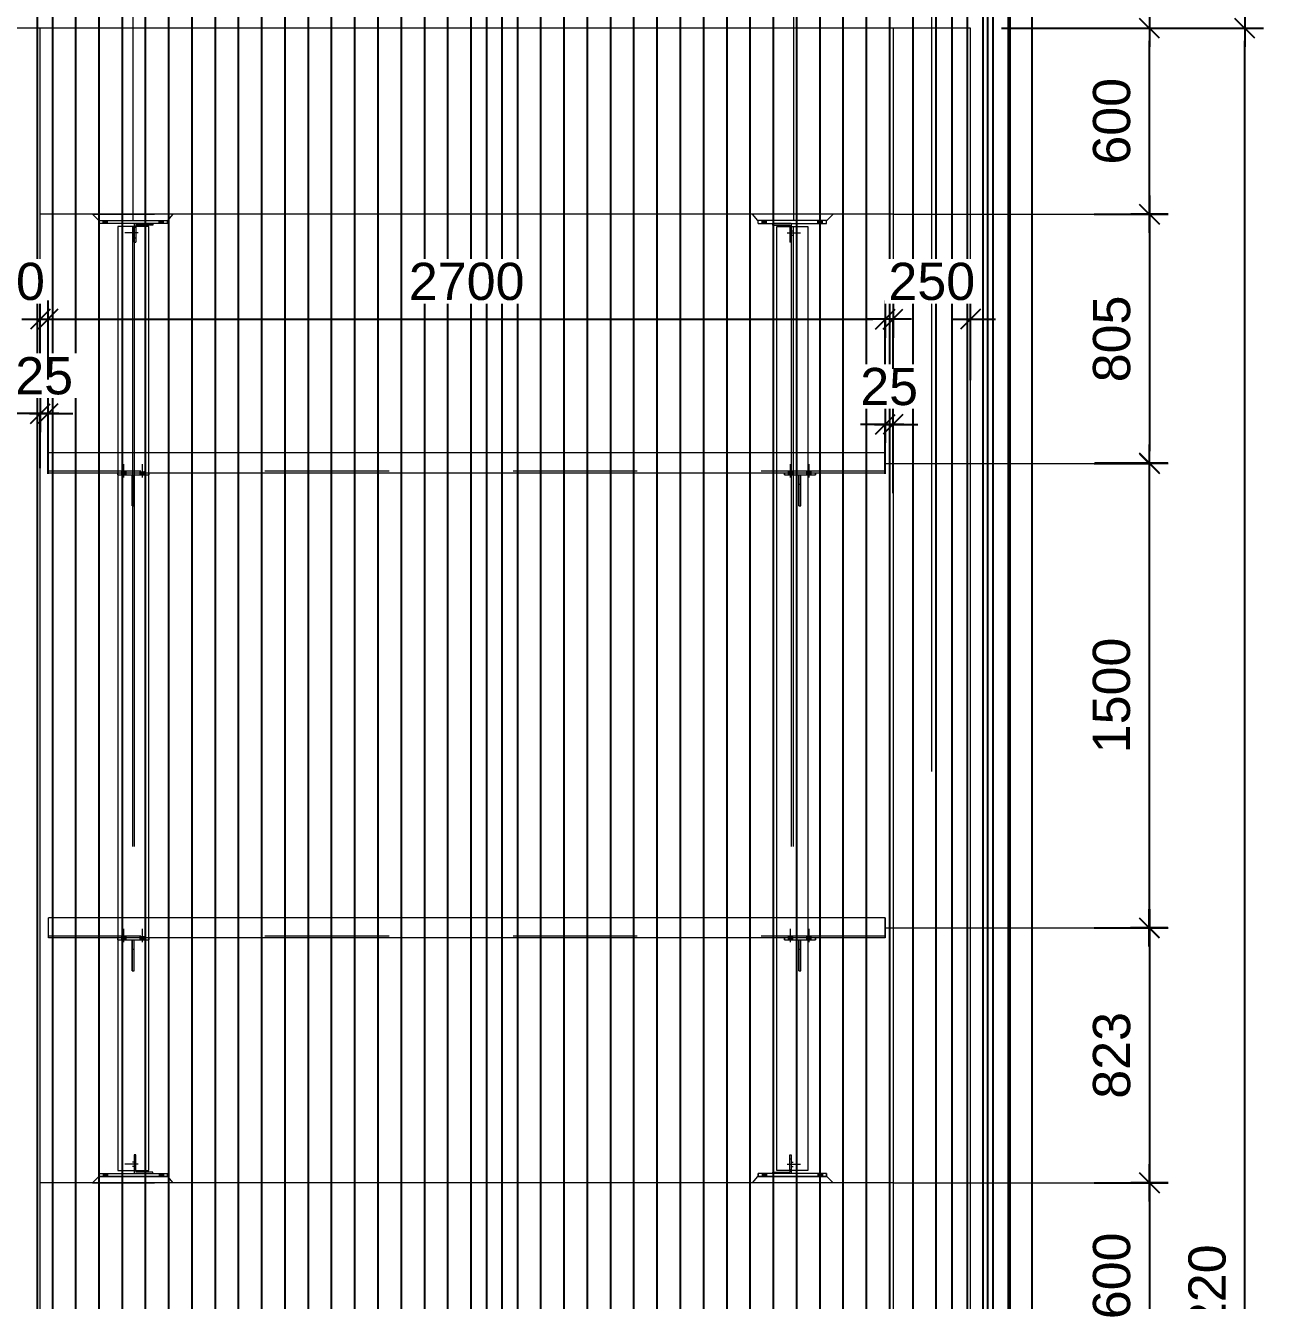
# Model space of a CAD drawing. Header units: millimetres. Extents: x 652937 to 1670132, y 1473552 to 2851037.
# Drawn here: x 663526.764 to 663530.756, y 1524563.904 to 1524568.017 of the extents above; entities that cross this region are included whole.
import ezdxf

# ---------------------------------------------------------------- set-up
doc = ezdxf.new("R2010")
doc.units = ezdxf.units.MM
for name, pattern in [('Grid Line', [22.225, 12.7, -3.175, 3.175, -3.175]), ('HIDDEN', [0.375, 0.25, -0.125]), ('XKITLINE00', [0]), ('XKITLINE02', [4, 2, -2])]:
    doc.linetypes.add(name, pattern=pattern)
doc.layers.get('Defpoints').update_dxf_attribs({"color": 255})
doc.layers.add('000 - 0_HIDE_OBJ_FRAMING_DEF_SUB', color=1, linetype='Continuous', plot=False)
for name, color, linetype, lineweight in [('A-230-M_FLOOR', 2, 'Continuous', 25), ('A-GENM', 37, 'Continuous', 9), ('Bolt', 7, 'Continuous', 0), ('Part', 2, 'Continuous', 0), ('Z-030-M_GRID', 1, 'Continuous', 9)]:
    doc.layers.add(name, color=color, linetype=linetype, lineweight=lineweight)
doc.layers.add('S-DIM', color=7, linetype='Continuous')
doc.styles.add('Arial', font='arial.ttf')
doc.dimstyles.new('Dim 40 - End', dxfattribs={"dimscale": 0.04, "dimtxt": 3, "dimasz": 1, "dimexe": 0, "dimexo": 2.5, "dimgap": 1.5, "dimtad": 1, "dimdec": 0, "dimlfac": 1000, "dimzin": 1, "dimdsep": 46, "dimtxsty": 'Arial', "dimblk": 'END', "dimcen": 0.09, "dimclrd": 1, "dimclre": 49, "dimclrt": 3, "dimadec": 0, "dimazin": 0, "dimtfac": 1, "dimtdec": 0, "dimtix": 1, "dimtofl": 0, "dimtmove": 2, "dimatfit": 3, "dimfxl": 1, "dimtfill": 1, "dimtfillclr": 256, "dimtolj": 1, "dimtzin": 0, "dimarcsym": 0})

# ---------------------------------------------------------------- blocks, each defined once
blk = doc.blocks.new('GM_Louver Grill Vertical Z1 - Z Profile-17842814-ENT 3 ELE-2 Sheet')
at = {"layer": '000 - 0_HIDE_OBJ_FRAMING_DEF_SUB'}
blk.add_line((-185546.9, 105925), (-185546.9, 114870), dxfattribs=at)
blk = doc.blocks.new('E2')
at = {"layer": '000 - 0_HIDE_OBJ_FRAMING_DEF_SUB'}
for points in [[(1664279.1, 114870), (1665779.1, 114870), (1665779.1, 105925), (1664279.1, 105925)], [(1667279.1, 114870), (1665779.1, 114870), (1665779.1, 105925), (1667279.1, 105925)], [(1667279.1, 114870), (1668779.1, 114870), (1668779.1, 105925), (1667279.1, 105925)], [(1668912.2, 114870), (1668779.1, 114870), (1668779.1, 105925), (1668912.2, 105925)], [(1668917.6, 114870), (1668987.6, 114870), (1668987.6, 105925), (1668917.6, 105925)], [(1667229.1, 114820), (1665829.1, 114820), (1665829.1, 105975), (1667229.1, 105975)], [(1667329.1, 114820), (1668729.1, 114820), (1668729.1, 105975), (1667329.1, 105975)], [(1668862.2, 114820), (1668829.1, 114820), (1668829.1, 105975), (1668862.2, 105975)]]:
    blk.add_lwpolyline(points, close=True, dxfattribs=at)
at = {"layer": 'A-GENM'}
for p in [(1851451, 0), (1851526, 0), (1851601, 0), (1851676, 0), (1851751, 0), (1851826, 0), (1851901, 0), (1851976, 0), (1852051, 0), (1852126, 0), (1852201, 0), (1852276, 0), (1852351, 0), (1852426, 0), (1852501, 0), (1852576, 0), (1852651, 0), (1852726, 0), (1852951, 0), (1853026, 0), (1853101, 0), (1853176, 0), (1853251, 0), (1853326, 0), (1853401, 0), (1853476, 0), (1853551, 0), (1853626, 0), (1853701, 0), (1853776, 0), (1853851, 0), (1853926, 0), (1854001, 0), (1854076, 0), (1854151, 0), (1854226, 0), (1854392.4, 0)]:
    blk.add_blockref('GM_Louver Grill Vertical Z1 - Z Profile-17842814-ENT 3 ELE-2 Sheet', p, dxfattribs=at)
blk = doc.blocks.new('*A3459102')
at = {"layer": 'Part', "linetype": 'XKITLINE00', "lineweight": 0}
for p, q in [((616.947211, 135.830227), (616.947209, 135.830227)), ((616.947209, 135.830227), (619.147209, 135.830227)), ((616.947209, 135.730227), (616.947209, 135.830227)), ((619.147211, 135.830227), (619.147209, 135.830227)), ((619.147209, 135.730227), (619.147209, 135.830227)), ((616.947211, 135.730227), (616.947209, 135.730227)), ((616.947209, 135.730227), (619.147209, 135.730227)), ((619.147211, 135.730227), (619.147209, 135.730227))]:
    blk.add_line(p, q, dxfattribs=at)
at = {"layer": 'Part', "linetype": 'XKITLINE02', "lineweight": 0}
for p, q in [((616.947211, 135.830227), (616.947211, 135.730227)), ((619.147209, 135.830227), (619.147211, 135.830227)), ((619.147211, 135.830227), (619.147211, 135.730227)), ((619.147209, 135.730227), (619.147211, 135.730227))]:
    blk.add_line(p, q, dxfattribs=at)
blk = doc.blocks.new('*A3460103')
at = {"layer": 'Part', "linetype": 'XKITLINE02', "lineweight": 0}
for p, q in [((618.12721, 136.430227), (618.077209, 136.430227)), ((618.077209, 136.430227), (618.077209, 135.930227)), ((618.127209, 135.930227), (618.127209, 136.430227)), ((618.077209, 135.830227), (618.67721, 135.830227)), ((618.67721, 135.830227), (618.67721, 135.880227))]:
    blk.add_line(p, q, dxfattribs=at)
at = {"layer": 'Part', "linetype": 'XKITLINE00', "lineweight": 0}
for p, q in [((618.077209, 135.930227), (618.077209, 135.830227)), ((618.127209, 135.930227), (618.127209, 135.880227)), ((618.677209, 135.880227), (618.127209, 135.880227)), ((618.677209, 135.830227), (618.677209, 135.880227))]:
    blk.add_line(p, q, dxfattribs=at)
blk = doc.blocks.new('*A3462105')
at = {"layer": 'Bolt', "linetype": 'XKITLINE02', "lineweight": 0}
for p, q in [((618.07721, 136.200227), (618.01721, 136.200227)), ((618.12721, 136.300227), (618.07721, 136.300227)), ((618.20641, 136.130227), (617.77721, 136.130227)), ((618.07721, 136.060227), (618.01721, 136.060227)), ((618.12721, 135.960227), (618.07721, 135.960227))]:
    blk.add_line(p, q, dxfattribs=at)
blk = doc.blocks.new('*A3463106')
at = {"layer": 'Bolt'}
for points in [[(617.217, 135.83), (617.217, 135.73), (617.077, 135.73), (617.077, 135.83)], [(619.017, 135.83), (619.017, 135.73), (618.877, 135.73), (618.877, 135.83)]]:
    blk.add_hatch(color=256, dxfattribs=at).paths.add_polyline_path(points, flags=17)
at = {"layer": 'Bolt', "linetype": 'XKITLINE00', "lineweight": 0}
for p, q in [((617.077, 135.83), (617.077, 135.73)), ((617.147, 135.83), (617.147, 135.73)), ((617.217, 135.83), (617.217, 135.73)), ((618.877, 135.83), (618.877, 135.73)), ((618.947, 135.83), (618.947, 135.73)), ((619.017, 135.83), (619.017, 135.73))]:
    blk.add_line(p, q, dxfattribs=at)
blk = doc.blocks.new('*A3534110')
at = {"layer": 'Part', "linetype": 'XKITLINE00', "lineweight": 0}
for p, q in [((616.947209, 162.330227), (616.947209, 162.430227)), ((616.947209, 162.430227), (619.147209, 162.430227)), ((619.147209, 162.330227), (616.947209, 162.330227)), ((619.147209, 162.330227), (619.147209, 162.430227)), ((619.147209, 162.430227), (619.147211, 162.430227)), ((619.147211, 162.330227), (619.147209, 162.330227))]:
    blk.add_line(p, q, dxfattribs=at)
at = {"layer": 'Part', "linetype": 'XKITLINE02', "lineweight": 0}
for p, q in [((616.947211, 162.330227), (616.947211, 162.430227)), ((619.147209, 162.430227), (619.147211, 162.430227)), ((619.147209, 162.330227), (619.147211, 162.330227)), ((619.147211, 162.330227), (619.147211, 162.430227))]:
    blk.add_line(p, q, dxfattribs=at)
blk = doc.blocks.new('*A3535111')
at = {"layer": 'Part', "linetype": 'XKITLINE00', "lineweight": 0}
for p, q in [((618.077209, 162.330227), (618.077209, 162.230227)), ((618.677209, 162.280227), (618.127209, 162.280227)), ((618.127209, 162.280227), (618.127209, 162.230227)), ((618.677209, 162.280227), (618.677209, 162.330227))]:
    blk.add_line(p, q, dxfattribs=at)
at = {"layer": 'Part', "linetype": 'XKITLINE02', "lineweight": 0}
for p, q in [((618.077209, 162.330227), (618.67721, 162.330227)), ((618.07721, 161.730227), (618.077209, 162.230227)), ((618.127209, 162.230227), (618.12721, 161.730227)), ((618.67721, 162.330227), (618.67721, 162.280227)), ((618.077209, 161.730227), (618.12721, 161.730227))]:
    blk.add_line(p, q, dxfattribs=at)
blk = doc.blocks.new('*A3536112')
at = {"layer": 'Part', "linetype": 'XKITLINE00', "lineweight": 0}
for p, q in [((616.747209, 162.630227), (616.947209, 162.430227)), ((619.177209, 162.430227), (619.347209, 162.630227)), ((616.947209, 162.430227), (619.177211, 162.430227))]:
    blk.add_line(p, q, dxfattribs=at)
at = {"layer": 'Part', "linetype": 'XKITLINE02', "lineweight": 0}
for p, q in [((616.747209, 162.630227), (619.347211, 162.630227)), ((616.947211, 162.430227), (616.747211, 162.630227)), ((619.177211, 162.430227), (619.347211, 162.630227))]:
    blk.add_line(p, q, dxfattribs=at)
blk = doc.blocks.new('*A3537113')
at = {"layer": 'Bolt', "linetype": 'XKITLINE02', "lineweight": 0}
for p, q in [((618.07721, 162.100227), (618.01721, 162.100227)), ((618.12721, 162.200227), (618.07721, 162.200227)), ((618.20641, 162.030227), (617.77721, 162.030227)), ((618.07721, 161.960227), (618.01721, 161.960227)), ((618.12721, 161.860227), (618.07721, 161.860227))]:
    blk.add_line(p, q, dxfattribs=at)
blk = doc.blocks.new('*A3538114')
at = {"layer": 'Bolt'}
for points in [[(617.217, 162.43), (617.217, 162.33), (617.077, 162.33), (617.077, 162.43)], [(619.017, 162.43), (619.017, 162.33), (618.877, 162.33), (618.877, 162.43)]]:
    blk.add_hatch(color=256, dxfattribs=at).paths.add_polyline_path(points, flags=17)
at = {"layer": 'Bolt', "linetype": 'XKITLINE00', "lineweight": 0}
for p, q in [((617.077, 162.33), (617.077, 162.43)), ((617.147, 162.33), (617.147, 162.43)), ((617.217, 162.33), (617.217, 162.43)), ((618.877, 162.33), (618.877, 162.43)), ((618.947, 162.33), (618.947, 162.43)), ((619.017, 162.33), (619.017, 162.43))]:
    blk.add_line(p, q, dxfattribs=at)
blk = doc.blocks.new('*A3461104')
at = {"layer": 'Part', "linetype": 'XKITLINE00', "lineweight": 0}
for p, q in [((616.747209, 135.530227), (616.947209, 135.730227)), ((616.947209, 135.730227), (616.947211, 135.730227)), ((619.177211, 135.730227), (616.947209, 135.730227)), ((619.347209, 135.530227), (619.177209, 135.730227))]:
    blk.add_line(p, q, dxfattribs=at)
at = {"layer": 'Part', "linetype": 'XKITLINE02', "lineweight": 0}
for p, q in [((616.747209, 135.530227), (619.347211, 135.530227)), ((616.747211, 135.530227), (616.947211, 135.730227)), ((619.347211, 135.530227), (619.177211, 135.730227))]:
    blk.add_line(p, q, dxfattribs=at)
blk = doc.blocks.new('END')
at = {"color": 1}
for p, q in [((0, 1.5), (0, -1.5)), ((1.5, 0), (-1.5, 0))]:
    blk.add_line(p, q, dxfattribs=at)
at = {"color": 3}
blk.add_line((-0.8, -0.8), (0.8, 0.8), dxfattribs=at)
blk = doc.blocks.new('*D314')
at = {"layer": 'Defpoints', "color": 0, "transparency": 16777216}
for p in [(663526.8116, 1524567.0694), (663526.5616, 1524566.8065), (663526.8116, 1524566.7929)]:
    blk.add_point(p, dxfattribs=at)
at = {"layer": 'S-DIM', "color": 1, "lineweight": -2, "transparency": 16777216}
for p, q in [((663526.5216, 1524567.0694), (663526.4816, 1524567.0694)), ((663526.8516, 1524567.0694), (663526.8916, 1524567.0694))]:
    blk.add_line(p, q, dxfattribs=at)
at = {"layer": 'S-DIM', "color": 49, "lineweight": -2, "transparency": 16777216}
for p, q in [((663526.5616, 1524566.9065), (663526.5616, 1524567.0694)), ((663526.8116, 1524566.8929), (663526.8116, 1524567.0694))]:
    blk.add_line(p, q, dxfattribs=at)
at = {"layer": 'S-DIM', "color": 1, "lineweight": -2, "transparency": 16777216, "xscale": 0.04, "yscale": 0.04, "zscale": 0.04}
blk.add_blockref('END', (663526.5616, 1524567.0694), dxfattribs=at)
at = {"layer": 'S-DIM', "color": 1, "lineweight": -2, "transparency": 16777216, "xscale": 0.04, "yscale": 0.04, "zscale": 0.04, "rotation": 180}
blk.add_blockref('END', (663526.8116, 1524567.0694), dxfattribs=at)
at = {"layer": 'S-DIM', "color": 3, "transparency": 16777216, "insert": (663526.6866, 1524567.1907), "char_height": 0.12, "attachment_point": 5, "style": 'Arial', "bg_fill": 3, "box_fill_scale": 1.1, "bg_fill_color": 256, "bg_fill_true_color": 13158600, "bg_fill_transparency": 0}
blk.add_mtext('\\A1;250', dxfattribs=at)
blk = doc.blocks.new('*D315')
at = {"layer": 'Defpoints', "color": 0, "transparency": 16777216}
for p in [(663526.8366, 1524566.7649), (663526.8116, 1524566.4885), (663526.8366, 1524566.4706)]:
    blk.add_point(p, dxfattribs=at)
at = {"layer": 'S-DIM', "color": 1, "lineweight": -2, "transparency": 16777216}
for p, q in [((663526.7716, 1524566.7649), (663526.7316, 1524566.7649)), ((663526.8766, 1524566.7649), (663526.9166, 1524566.7649))]:
    blk.add_line(p, q, dxfattribs=at)
at = {"layer": 'S-DIM', "color": 49, "lineweight": -2, "transparency": 16777216}
for p, q in [((663526.8116, 1524566.5885), (663526.8116, 1524566.7649)), ((663526.8366, 1524566.5706), (663526.8366, 1524566.7649))]:
    blk.add_line(p, q, dxfattribs=at)
at = {"layer": 'S-DIM', "color": 1, "lineweight": -2, "transparency": 16777216, "xscale": 0.04, "yscale": 0.04, "zscale": 0.04}
blk.add_blockref('END', (663526.8116, 1524566.7649), dxfattribs=at)
at = {"layer": 'S-DIM', "color": 1, "lineweight": -2, "transparency": 16777216, "xscale": 0.04, "yscale": 0.04, "zscale": 0.04, "rotation": 180}
blk.add_blockref('END', (663526.8366, 1524566.7649), dxfattribs=at)
at = {"layer": 'S-DIM', "color": 3, "transparency": 16777216, "insert": (663526.8241, 1524566.8862), "char_height": 0.12, "attachment_point": 5, "style": 'Arial', "bg_fill": 3, "box_fill_scale": 1.1, "bg_fill_color": 256, "bg_fill_true_color": 13158600, "bg_fill_transparency": 0}
blk.add_mtext('\\A1;25', dxfattribs=at)
blk = doc.blocks.new('*D316')
at = {"layer": 'Defpoints', "color": 0, "transparency": 16777216}
for p in [(663529.5366, 1524567.0694), (663526.8366, 1524566.7751), (663529.5366, 1524566.7751)]:
    blk.add_point(p, dxfattribs=at)
at = {"layer": 'S-DIM', "color": 49, "lineweight": -2, "transparency": 16777216}
for p, q in [((663526.8366, 1524566.8751), (663526.8366, 1524567.0694)), ((663529.5366, 1524566.8751), (663529.5366, 1524567.0694))]:
    blk.add_line(p, q, dxfattribs=at)
at = {"layer": 'S-DIM', "color": 1, "lineweight": -2, "transparency": 16777216}
blk.add_line((663526.8766, 1524567.0694), (663529.4966, 1524567.0694), dxfattribs=at)
at = {"layer": 'S-DIM', "color": 1, "lineweight": -2, "transparency": 16777216, "xscale": 0.04, "yscale": 0.04, "zscale": 0.04, "rotation": 180}
blk.add_blockref('END', (663526.8366, 1524567.0694), dxfattribs=at)
at = {"layer": 'S-DIM', "color": 1, "lineweight": -2, "transparency": 16777216, "xscale": 0.04, "yscale": 0.04, "zscale": 0.04}
blk.add_blockref('END', (663529.5366, 1524567.0694), dxfattribs=at)
at = {"layer": 'S-DIM', "color": 3, "transparency": 16777216, "insert": (663528.1866, 1524567.1907), "char_height": 0.12, "attachment_point": 5, "style": 'Arial', "bg_fill": 3, "box_fill_scale": 1.1, "bg_fill_color": 256, "bg_fill_true_color": 13158600, "bg_fill_transparency": 0}
blk.add_mtext('\\A1;2700', dxfattribs=at)
blk = doc.blocks.new('*D317')
at = {"layer": 'Defpoints', "color": 0, "transparency": 16777216}
for p in [(663529.5616, 1524566.7302), (663529.5366, 1524566.4706), (663529.5616, 1524566.4087)]:
    blk.add_point(p, dxfattribs=at)
at = {"layer": 'S-DIM', "color": 1, "lineweight": -2, "transparency": 16777216}
for p, q in [((663529.4966, 1524566.7302), (663529.4566, 1524566.7302)), ((663529.6016, 1524566.7302), (663529.6416, 1524566.7302))]:
    blk.add_line(p, q, dxfattribs=at)
at = {"layer": 'S-DIM', "color": 49, "lineweight": -2, "transparency": 16777216}
for p, q in [((663529.5366, 1524566.5706), (663529.5366, 1524566.7302)), ((663529.5616, 1524566.5087), (663529.5616, 1524566.7302))]:
    blk.add_line(p, q, dxfattribs=at)
at = {"layer": 'S-DIM', "color": 1, "lineweight": -2, "transparency": 16777216, "xscale": 0.04, "yscale": 0.04, "zscale": 0.04}
blk.add_blockref('END', (663529.5366, 1524566.7302), dxfattribs=at)
at = {"layer": 'S-DIM', "color": 1, "lineweight": -2, "transparency": 16777216, "xscale": 0.04, "yscale": 0.04, "zscale": 0.04, "rotation": 180}
blk.add_blockref('END', (663529.5616, 1524566.7302), dxfattribs=at)
at = {"layer": 'S-DIM', "color": 3, "transparency": 16777216, "insert": (663529.5491, 1524566.8515), "char_height": 0.12, "attachment_point": 5, "style": 'Arial', "bg_fill": 3, "box_fill_scale": 1.1, "bg_fill_color": 256, "bg_fill_true_color": 13158600, "bg_fill_transparency": 0}
blk.add_mtext('\\A1;25', dxfattribs=at)
blk = doc.blocks.new('*D318')
at = {"layer": 'Defpoints', "color": 0, "transparency": 16777216}
for p in [(663529.8116, 1524567.0694), (663529.5616, 1524566.8098), (663529.8116, 1524566.7731)]:
    blk.add_point(p, dxfattribs=at)
at = {"layer": 'S-DIM', "color": 1, "lineweight": -2, "transparency": 16777216}
for p, q in [((663529.5216, 1524567.0694), (663529.4816, 1524567.0694)), ((663529.8516, 1524567.0694), (663529.8916, 1524567.0694))]:
    blk.add_line(p, q, dxfattribs=at)
at = {"layer": 'S-DIM', "color": 49, "lineweight": -2, "transparency": 16777216}
for p, q in [((663529.5616, 1524566.9098), (663529.5616, 1524567.0694)), ((663529.8116, 1524566.8731), (663529.8116, 1524567.0694))]:
    blk.add_line(p, q, dxfattribs=at)
at = {"layer": 'S-DIM', "color": 1, "lineweight": -2, "transparency": 16777216, "xscale": 0.04, "yscale": 0.04, "zscale": 0.04}
blk.add_blockref('END', (663529.5616, 1524567.0694), dxfattribs=at)
at = {"layer": 'S-DIM', "color": 1, "lineweight": -2, "transparency": 16777216, "xscale": 0.04, "yscale": 0.04, "zscale": 0.04, "rotation": 180}
blk.add_blockref('END', (663529.8116, 1524567.0694), dxfattribs=at)
at = {"layer": 'S-DIM', "color": 3, "transparency": 16777216, "insert": (663529.6866, 1524567.1907), "char_height": 0.12, "attachment_point": 5, "style": 'Arial', "bg_fill": 3, "box_fill_scale": 1.1, "bg_fill_color": 256, "bg_fill_true_color": 13158600, "bg_fill_transparency": 0}
blk.add_mtext('\\A1;250', dxfattribs=at)
blk = doc.blocks.new('*D319')
at = {"layer": 'Defpoints', "color": 0, "transparency": 16777216}
for p in [(663529.8116, 1524568.0081), (663530.3884, 1524568.0081), (663530.2477, 1524567.4081)]:
    blk.add_point(p, dxfattribs=at)
at = {"layer": 'S-DIM', "color": 49, "lineweight": -2, "transparency": 16777216}
for p, q in [((663529.9116, 1524568.0081), (663530.3884, 1524568.0081)), ((663530.3477, 1524567.4081), (663530.3884, 1524567.4081))]:
    blk.add_line(p, q, dxfattribs=at)
at = {"layer": 'S-DIM', "color": 1, "lineweight": -2, "transparency": 16777216}
blk.add_line((663530.3884, 1524567.4481), (663530.3884, 1524567.9681), dxfattribs=at)
at = {"layer": 'S-DIM', "color": 1, "lineweight": -2, "transparency": 16777216, "xscale": 0.04, "yscale": 0.04, "zscale": 0.04}
for p, rotation in [((663530.3884, 1524568.0081), 90), ((663530.3884, 1524567.4081), 270)]:
    blk.add_blockref('END', p, dxfattribs=dict(at, rotation=rotation))
at = {"layer": 'S-DIM', "color": 3, "transparency": 16777216, "insert": (663530.2671, 1524567.7081), "char_height": 0.12, "attachment_point": 5, "rotation": 90, "style": 'Arial', "bg_fill": 3, "box_fill_scale": 1.1, "bg_fill_color": 256, "bg_fill_true_color": 13158600, "bg_fill_transparency": 0}
blk.add_mtext('\\A1;600', dxfattribs=at)
blk = doc.blocks.new('*D320')
at = {"layer": 'Defpoints', "color": 0, "transparency": 16777216}
for p in [(663530.1098, 1524567.4081), (663530.1098, 1524566.6036), (663530.3884, 1524566.6036)]:
    blk.add_point(p, dxfattribs=at)
at = {"layer": 'S-DIM', "color": 49, "lineweight": -2, "transparency": 16777216}
for p, q in [((663530.2098, 1524567.4081), (663530.3884, 1524567.4081)), ((663530.2098, 1524566.6036), (663530.3884, 1524566.6036))]:
    blk.add_line(p, q, dxfattribs=at)
at = {"layer": 'S-DIM', "color": 1, "lineweight": -2, "transparency": 16777216}
blk.add_line((663530.3884, 1524567.3681), (663530.3884, 1524566.6436), dxfattribs=at)
at = {"layer": 'S-DIM', "color": 1, "lineweight": -2, "transparency": 16777216, "xscale": 0.04, "yscale": 0.04, "zscale": 0.04}
for p, rotation in [((663530.3884, 1524567.4081), 90), ((663530.3884, 1524566.6036), 270)]:
    blk.add_blockref('END', p, dxfattribs=dict(at, rotation=rotation))
at = {"layer": 'S-DIM', "color": 3, "transparency": 16777216, "insert": (663530.2671, 1524567.0059), "char_height": 0.12, "attachment_point": 5, "rotation": 90, "style": 'Arial', "bg_fill": 3, "box_fill_scale": 1.1, "bg_fill_color": 256, "bg_fill_true_color": 13158600, "bg_fill_transparency": 0}
blk.add_mtext('\\A1;805', dxfattribs=at)
blk = doc.blocks.new('*D321')
at = {"layer": 'Defpoints', "color": 0, "transparency": 16777216}
for p in [(663530.1129, 1524566.6056), (663530.1129, 1524565.1056), (663530.3879, 1524565.1056)]:
    blk.add_point(p, dxfattribs=at)
at = {"layer": 'S-DIM', "color": 49, "lineweight": -2, "transparency": 16777216}
for p, q in [((663530.2129, 1524566.6056), (663530.3879, 1524566.6056)), ((663530.2129, 1524565.1056), (663530.3879, 1524565.1056))]:
    blk.add_line(p, q, dxfattribs=at)
at = {"layer": 'S-DIM', "color": 1, "lineweight": -2, "transparency": 16777216}
blk.add_line((663530.3879, 1524566.5656), (663530.3879, 1524565.1456), dxfattribs=at)
at = {"layer": 'S-DIM', "color": 1, "lineweight": -2, "transparency": 16777216, "xscale": 0.04, "yscale": 0.04, "zscale": 0.04}
for p, rotation in [((663530.3879, 1524566.6056), 90), ((663530.3879, 1524565.1056), 270)]:
    blk.add_blockref('END', p, dxfattribs=dict(at, rotation=rotation))
at = {"layer": 'S-DIM', "color": 3, "transparency": 16777216, "insert": (663530.2666, 1524565.8556), "char_height": 0.12, "attachment_point": 5, "rotation": 90, "style": 'Arial', "bg_fill": 3, "box_fill_scale": 1.1, "bg_fill_color": 256, "bg_fill_true_color": 13158600, "bg_fill_transparency": 0}
blk.add_mtext('\\A1;1500', dxfattribs=at)
blk = doc.blocks.new('*D322')
at = {"layer": 'Defpoints', "color": 0, "transparency": 16777216}
for p in [(663530.1098, 1524565.1056), (663530.1098, 1524564.2831), (663530.3884, 1524564.2831)]:
    blk.add_point(p, dxfattribs=at)
at = {"layer": 'S-DIM', "color": 49, "lineweight": -2, "transparency": 16777216}
for p, q in [((663530.2098, 1524565.1056), (663530.3884, 1524565.1056)), ((663530.2098, 1524564.2831), (663530.3884, 1524564.2831))]:
    blk.add_line(p, q, dxfattribs=at)
at = {"layer": 'S-DIM', "color": 1, "lineweight": -2, "transparency": 16777216}
blk.add_line((663530.3884, 1524565.0656), (663530.3884, 1524564.3231), dxfattribs=at)
at = {"layer": 'S-DIM', "color": 1, "lineweight": -2, "transparency": 16777216, "xscale": 0.04, "yscale": 0.04, "zscale": 0.04}
for p, rotation in [((663530.3884, 1524565.1056), 90), ((663530.3884, 1524564.2831), 270)]:
    blk.add_blockref('END', p, dxfattribs=dict(at, rotation=rotation))
at = {"layer": 'S-DIM', "color": 3, "transparency": 16777216, "insert": (663530.2671, 1524564.6944), "char_height": 0.12, "attachment_point": 5, "rotation": 90, "style": 'Arial', "bg_fill": 3, "box_fill_scale": 1.1, "bg_fill_color": 256, "bg_fill_true_color": 13158600, "bg_fill_transparency": 0}
blk.add_mtext('\\A1;823', dxfattribs=at)
blk = doc.blocks.new('*D323')
at = {"layer": 'Defpoints', "color": 0, "transparency": 16777216}
for p in [(663530.1133, 1524564.2831), (663530.1133, 1524563.6831), (663530.3884, 1524563.6831)]:
    blk.add_point(p, dxfattribs=at)
at = {"layer": 'S-DIM', "color": 49, "lineweight": -2, "transparency": 16777216}
for p, q in [((663530.2133, 1524564.2831), (663530.3884, 1524564.2831)), ((663530.2133, 1524563.6831), (663530.3884, 1524563.6831))]:
    blk.add_line(p, q, dxfattribs=at)
at = {"layer": 'S-DIM', "color": 1, "lineweight": -2, "transparency": 16777216}
blk.add_line((663530.3884, 1524564.2431), (663530.3884, 1524563.7231), dxfattribs=at)
at = {"layer": 'S-DIM', "color": 1, "lineweight": -2, "transparency": 16777216, "xscale": 0.04, "yscale": 0.04, "zscale": 0.04}
for p, rotation in [((663530.3884, 1524564.2831), 90), ((663530.3884, 1524563.6831), 270)]:
    blk.add_blockref('END', p, dxfattribs=dict(at, rotation=rotation))
at = {"layer": 'S-DIM', "color": 3, "transparency": 16777216, "insert": (663530.2671, 1524563.9831), "char_height": 0.12, "attachment_point": 5, "rotation": 90, "style": 'Arial', "bg_fill": 3, "box_fill_scale": 1.1, "bg_fill_color": 256, "bg_fill_true_color": 13158600, "bg_fill_transparency": 0}
blk.add_mtext('\\A1;600', dxfattribs=at)
blk = doc.blocks.new('*D329')
at = {"layer": 'Defpoints', "color": 0, "transparency": 16777216}
for p in [(663530.1768, 1524568.0081), (663530.6963, 1524568.0081), (663530.1768, 1524559.7881)]:
    blk.add_point(p, dxfattribs=at)
at = {"layer": 'S-DIM', "color": 49, "lineweight": -2, "transparency": 16777216}
for p, q in [((663530.2768, 1524568.0081), (663530.6963, 1524568.0081)), ((663530.2768, 1524559.7881), (663530.6963, 1524559.7881))]:
    blk.add_line(p, q, dxfattribs=at)
at = {"layer": 'S-DIM', "color": 1, "lineweight": -2, "transparency": 16777216}
blk.add_line((663530.6963, 1524559.8281), (663530.6963, 1524567.9681), dxfattribs=at)
at = {"layer": 'S-DIM', "color": 1, "lineweight": -2, "transparency": 16777216, "xscale": 0.04, "yscale": 0.04, "zscale": 0.04}
for p, rotation in [((663530.6963, 1524568.0081), 90), ((663530.6963, 1524559.7881), 270)]:
    blk.add_blockref('END', p, dxfattribs=dict(at, rotation=rotation))
at = {"layer": 'S-DIM', "color": 3, "transparency": 16777216, "insert": (663530.575, 1524563.8981), "char_height": 0.12, "attachment_point": 5, "rotation": 90, "style": 'Arial', "bg_fill": 3, "box_fill_scale": 1.1, "bg_fill_color": 256, "bg_fill_true_color": 13158600, "bg_fill_transparency": 0}
blk.add_mtext('\\A1;8220', dxfattribs=at)
blk = doc.blocks.new('*A24873560')
at = {"layer": 'Bolt'}
for points in [[(269.532, 51.898), (269.532, 51.928), (269.602, 51.928), (269.602, 51.898)], [(269.532, 51.868), (269.532, 51.898), (269.602, 51.898), (269.602, 51.868)], [(269.832, 51.898), (269.832, 51.928), (269.902, 51.928), (269.902, 51.898)], [(269.832, 51.868), (269.832, 51.898), (269.902, 51.898), (269.902, 51.868)]]:
    blk.add_hatch(color=256, dxfattribs=at).paths.add_polyline_path(points, flags=17)
at = {"layer": 'Bolt', "linetype": 'XKITLINE00', "lineweight": 0}
for p, q in [((269.567, 51.828), (269.567, 52.043)), ((269.867, 51.828), (269.867, 52.043)), ((269.532, 51.898), (269.532, 51.928)), ((269.532, 51.868), (269.532, 51.898)), ((269.602, 51.898), (269.602, 51.928)), ((269.602, 51.868), (269.602, 51.898)), ((269.832, 51.898), (269.832, 51.928)), ((269.832, 51.868), (269.832, 51.898)), ((269.902, 51.898), (269.902, 51.928)), ((269.902, 51.868), (269.902, 51.898))]:
    blk.add_line(p, q, dxfattribs=at)
blk = doc.blocks.new('*A24883561')
at = {"layer": 'Part', "linetype": 'XKITLINE00', "lineweight": 0}
for p, q in [((269.702298, 59.367868), (269.702298, 59.367868)), ((269.702298, 58.867868), (269.702298, 59.367868)), ((269.702298, 59.367868), (269.732298, 59.367868)), ((269.732298, 58.867868), (269.732298, 59.367868)), ((269.702298, 59.217868), (269.732298, 59.217868)), ((269.702298, 58.867868), (269.732298, 58.867868))]:
    blk.add_line(p, q, dxfattribs=at)
at = {"layer": 'Part', "linetype": 'XKITLINE02', "lineweight": 0}
for p, q in [((269.702298, 59.367868), (269.702298, 58.867868)), ((269.702298, 59.367868), (269.702298, 59.367868)), ((269.732298, 58.867868), (269.732298, 59.367868))]:
    blk.add_line(p, q, dxfattribs=at)
blk = doc.blocks.new('*A24893562')
at = {"layer": 'Part', "linetype": 'XKITLINE00', "lineweight": 0}
for p, q in [((269.467298, 51.867868), (269.467298, 51.897868)), ((269.467298, 51.867868), (269.467298, 51.867868)), ((269.467298, 51.867868), (269.967298, 51.867868)), ((269.967298, 51.867868), (269.967298, 51.897868)), ((269.967298, 51.867868), (269.967298, 51.867868))]:
    blk.add_line(p, q, dxfattribs=at)
at = {"layer": 'Part', "linetype": 'XKITLINE02', "lineweight": 0}
for p, q in [((269.967298, 51.897868), (269.467298, 51.897868)), ((269.467298, 51.897868), (269.467298, 51.867868)), ((269.967298, 51.897868), (269.967298, 51.897868)), ((269.967298, 51.897868), (269.967298, 51.867868))]:
    blk.add_line(p, q, dxfattribs=at)
blk = doc.blocks.new('*A24903563')
at = {"layer": 'Part', "linetype": 'XKITLINE00', "lineweight": 0}
for p, q in [((269.702298, 51.867868), (269.702298, 51.867868)), ((269.702298, 51.367868), (269.702298, 51.867868)), ((269.702298, 51.867868), (269.732298, 51.867868)), ((269.732298, 51.367868), (269.732298, 51.867868)), ((269.702298, 51.717868), (269.732298, 51.717868)), ((269.702298, 51.367868), (269.732298, 51.367868))]:
    blk.add_line(p, q, dxfattribs=at)
at = {"layer": 'Part', "linetype": 'XKITLINE02', "lineweight": 0}
for p, q in [((269.702298, 51.867868), (269.702298, 51.367868)), ((269.702298, 51.867868), (269.702298, 51.867868)), ((269.732298, 51.367868), (269.732298, 51.867868))]:
    blk.add_line(p, q, dxfattribs=at)
blk = doc.blocks.new('*A24913564')
at = {"layer": 'Bolt'}
for points in [[(269.532, 59.398), (269.532, 59.428), (269.602, 59.428), (269.602, 59.398)], [(269.532, 59.368), (269.532, 59.398), (269.602, 59.398), (269.602, 59.368)], [(269.832, 59.398), (269.832, 59.428), (269.902, 59.428), (269.902, 59.398)], [(269.832, 59.368), (269.832, 59.398), (269.902, 59.398), (269.902, 59.368)]]:
    blk.add_hatch(color=256, dxfattribs=at).paths.add_polyline_path(points, flags=17)
at = {"layer": 'Bolt', "linetype": 'XKITLINE00', "lineweight": 0}
for p, q in [((269.567, 59.328), (269.567, 59.543)), ((269.867, 59.328), (269.867, 59.543)), ((269.532, 59.398), (269.532, 59.428)), ((269.532, 59.368), (269.532, 59.398)), ((269.602, 59.398), (269.602, 59.428)), ((269.602, 59.368), (269.602, 59.398)), ((269.832, 59.398), (269.832, 59.428)), ((269.832, 59.368), (269.832, 59.398)), ((269.902, 59.398), (269.902, 59.428)), ((269.902, 59.368), (269.902, 59.398))]:
    blk.add_line(p, q, dxfattribs=at)
blk = doc.blocks.new('*A24923565')
at = {"layer": 'Part', "linetype": 'XKITLINE00', "lineweight": 0}
for p, q in [((269.467298, 59.367868), (269.467298, 59.397868)), ((269.467298, 59.367868), (269.467298, 59.367868)), ((269.467298, 59.367868), (269.967298, 59.367868)), ((269.967298, 59.367868), (269.967298, 59.397868)), ((269.967298, 59.367868), (269.967298, 59.367868))]:
    blk.add_line(p, q, dxfattribs=at)
at = {"layer": 'Part', "linetype": 'XKITLINE02', "lineweight": 0}
for p, q in [((269.967298, 59.397868), (269.467298, 59.397868)), ((269.467298, 59.397868), (269.467298, 59.367868)), ((269.967298, 59.397868), (269.967298, 59.397868)), ((269.967298, 59.397868), (269.967298, 59.367868))]:
    blk.add_line(p, q, dxfattribs=at)
blk = doc.blocks.new('*A25293602')
at = {"layer": 'Bolt'}
for points in [[(258.782, 59.398), (258.782, 59.428), (258.852, 59.428), (258.852, 59.398)], [(258.782, 59.368), (258.782, 59.398), (258.852, 59.398), (258.852, 59.368)], [(259.082, 59.398), (259.082, 59.428), (259.152, 59.428), (259.152, 59.398)], [(259.082, 59.368), (259.082, 59.398), (259.152, 59.398), (259.152, 59.368)]]:
    blk.add_hatch(color=256, dxfattribs=at).paths.add_polyline_path(points, flags=17)
at = {"layer": 'Bolt', "linetype": 'XKITLINE00', "lineweight": 0}
for p, q in [((258.817, 59.328), (258.817, 59.543)), ((259.117, 59.328), (259.117, 59.543)), ((258.782, 59.398), (258.782, 59.428)), ((258.782, 59.368), (258.782, 59.398)), ((258.852, 59.398), (258.852, 59.428)), ((258.852, 59.368), (258.852, 59.398)), ((259.082, 59.398), (259.082, 59.428)), ((259.082, 59.368), (259.082, 59.398)), ((259.152, 59.398), (259.152, 59.428)), ((259.152, 59.368), (259.152, 59.398))]:
    blk.add_line(p, q, dxfattribs=at)
blk = doc.blocks.new('*A25303603')
at = {"layer": 'Part', "linetype": 'XKITLINE02', "lineweight": 0}
for p, q in [((259.217311, 59.397868), (258.71731, 59.397868)), ((258.71731, 59.397868), (258.71731, 59.367868)), ((259.21731, 59.397868), (259.217311, 59.397868)), ((259.21731, 59.397868), (259.21731, 59.367868))]:
    blk.add_line(p, q, dxfattribs=at)
at = {"layer": 'Part', "linetype": 'XKITLINE00', "lineweight": 0}
for p, q in [((258.71731, 59.367868), (258.717311, 59.367868)), ((258.717311, 59.367868), (258.717311, 59.397868)), ((258.717311, 59.367868), (259.217311, 59.367868)), ((259.21731, 59.367868), (259.217311, 59.367868)), ((259.217311, 59.367868), (259.217311, 59.397868))]:
    blk.add_line(p, q, dxfattribs=at)
blk = doc.blocks.new('*A28103883')
at = {"layer": 'Part', "linetype": 'XKITLINE00', "lineweight": 0}
for p, q in [((271.092247, 59.722868), (257.602427, 59.722868)), ((257.602427, 59.397868), (257.602427, 59.722868)), ((271.09225, 59.722868), (271.092247, 59.722868)), ((271.092247, 59.722868), (271.092247, 59.397868)), ((271.092247, 59.397868), (257.602427, 59.397868)), ((271.092247, 59.397868), (271.092282, 59.397868))]:
    blk.add_line(p, q, dxfattribs=at)
at = {"layer": 'Part', "linetype": 'XKITLINE02', "lineweight": 0}
for p, q in [((257.602429, 59.427868), (257.602429, 59.722868)), ((257.602459, 59.427868), (257.602459, 59.722868)), ((257.602461, 59.397868), (257.602461, 59.722868)), ((271.092282, 59.722868), (271.092247, 59.722868)), ((271.09225, 59.427868), (271.09225, 59.722868)), ((271.092282, 59.722868), (271.09228, 59.722868)), ((271.09228, 59.722868), (271.09228, 59.427868)), ((271.092282, 59.397868), (271.092282, 59.722868)), ((271.09228, 59.427868), (257.602429, 59.427868)), ((271.092282, 59.397868), (271.092247, 59.397868)), ((271.09228, 59.427868), (271.09225, 59.427868))]:
    blk.add_line(p, q, dxfattribs=at)
blk = doc.blocks.new('*A31384210')
at = {"layer": 'Bolt'}
for points in [[(258.782, 51.898), (258.782, 51.928), (258.852, 51.928), (258.852, 51.898)], [(258.782, 51.868), (258.782, 51.898), (258.852, 51.898), (258.852, 51.868)], [(259.082, 51.898), (259.082, 51.928), (259.152, 51.928), (259.152, 51.898)], [(259.082, 51.868), (259.082, 51.898), (259.152, 51.898), (259.152, 51.868)]]:
    blk.add_hatch(color=256, dxfattribs=at).paths.add_polyline_path(points, flags=17)
at = {"layer": 'Bolt', "linetype": 'XKITLINE00', "lineweight": 0}
for p, q in [((258.817, 51.828), (258.817, 52.043)), ((259.117, 51.828), (259.117, 52.043)), ((258.782, 51.898), (258.782, 51.928)), ((258.782, 51.868), (258.782, 51.898)), ((258.852, 51.898), (258.852, 51.928)), ((258.852, 51.868), (258.852, 51.898)), ((259.082, 51.898), (259.082, 51.928)), ((259.082, 51.868), (259.082, 51.898)), ((259.152, 51.898), (259.152, 51.928)), ((259.152, 51.868), (259.152, 51.898))]:
    blk.add_line(p, q, dxfattribs=at)
blk = doc.blocks.new('*A31394211')
at = {"layer": 'Part', "linetype": 'XKITLINE00', "lineweight": 0}
for p, q in [((258.952311, 51.867868), (258.95231, 51.867868)), ((258.95231, 51.367868), (258.952311, 51.867868)), ((258.952311, 51.867868), (258.982311, 51.867868)), ((258.98231, 51.367868), (258.982311, 51.867868)), ((258.952311, 51.717868), (258.982311, 51.717868)), ((258.95231, 51.367868), (258.98231, 51.367868))]:
    blk.add_line(p, q, dxfattribs=at)
at = {"layer": 'Part', "linetype": 'XKITLINE02', "lineweight": 0}
for p, q in [((258.95231, 51.867868), (258.95231, 51.367868)), ((258.952311, 51.867868), (258.95231, 51.867868)), ((258.98231, 51.367868), (258.98231, 51.867868))]:
    blk.add_line(p, q, dxfattribs=at)
blk = doc.blocks.new('*A31404212')
at = {"layer": 'Part', "linetype": 'XKITLINE02', "lineweight": 0}
for p, q in [((259.217311, 51.897868), (258.71731, 51.897868)), ((258.71731, 51.897868), (258.71731, 51.867868)), ((259.21731, 51.897868), (259.217311, 51.897868)), ((259.21731, 51.897868), (259.21731, 51.867868))]:
    blk.add_line(p, q, dxfattribs=at)
at = {"layer": 'Part', "linetype": 'XKITLINE00', "lineweight": 0}
for p, q in [((258.71731, 51.867868), (258.717311, 51.867868)), ((258.717311, 51.867868), (258.717311, 51.897868)), ((258.717311, 51.867868), (259.217311, 51.867868)), ((259.21731, 51.867868), (259.217311, 51.867868)), ((259.217311, 51.867868), (259.217311, 51.897868))]:
    blk.add_line(p, q, dxfattribs=at)
blk = doc.blocks.new('*A31414213')
at = {"layer": 'Part', "linetype": 'XKITLINE00', "lineweight": 0}
for p, q in [((258.952311, 59.367868), (258.95231, 59.367868)), ((258.95231, 58.867868), (258.952311, 59.367868)), ((258.952311, 59.367868), (258.982311, 59.367868)), ((258.98231, 58.867868), (258.982311, 59.367868)), ((258.952311, 59.217868), (258.982311, 59.217868)), ((258.95231, 58.867868), (258.98231, 58.867868))]:
    blk.add_line(p, q, dxfattribs=at)
at = {"layer": 'Part', "linetype": 'XKITLINE02', "lineweight": 0}
for p, q in [((258.95231, 59.367868), (258.95231, 58.867868)), ((258.952311, 59.367868), (258.95231, 59.367868)), ((258.98231, 58.867868), (258.98231, 59.367868))]:
    blk.add_line(p, q, dxfattribs=at)
blk = doc.blocks.new('*A32684340')
at = {"layer": 'Part', "linetype": 'XKITLINE00', "lineweight": 0}
for p, q in [((271.092247, 52.222868), (257.602427, 52.222868)), ((257.602427, 51.897868), (257.602427, 52.222868)), ((271.09225, 52.222868), (271.092247, 52.222868)), ((271.092247, 52.222868), (271.092247, 51.897868)), ((271.092247, 51.897868), (257.602427, 51.897868)), ((271.092247, 51.897868), (271.092282, 51.897868))]:
    blk.add_line(p, q, dxfattribs=at)
at = {"layer": 'Part', "linetype": 'XKITLINE02', "lineweight": 0}
for p, q in [((257.602429, 51.927868), (257.602429, 52.222868)), ((257.602459, 51.927868), (257.602459, 52.222868)), ((257.602461, 51.897868), (257.602461, 52.222868)), ((271.092282, 52.222868), (271.092247, 52.222868)), ((271.09225, 51.927868), (271.09225, 52.222868)), ((271.092282, 52.222868), (271.09228, 52.222868)), ((271.09228, 52.222868), (271.09228, 51.927868)), ((271.092282, 51.897868), (271.092282, 52.222868)), ((271.09228, 51.927868), (257.602429, 51.927868)), ((271.092282, 51.897868), (271.092247, 51.897868)), ((271.09228, 51.927868), (271.09225, 51.927868))]:
    blk.add_line(p, q, dxfattribs=at)

msp = doc.modelspace()

# ---------------------------------------------------------------- linework, layer by layer
at = {"layer": 'A-230-M_FLOOR', "color": 4, "lineweight": 9}
for points in [[(663526.8116, 1524556.0381), (663526.8116, 1524568.0081), (663526.5616, 1524568.0081), (663526.5616, 1524556.0381)], [(663529.8116, 1524561.3881), (663529.8116, 1524568.0081), (663529.5616, 1524568.0081), (663529.5616, 1524561.3881)]]:
    msp.add_lwpolyline(points, dxfattribs=at)
at = {"layer": 'Part', "linetype": 'XKITLINE00', "lineweight": 0}
for p, q in [((663529.5616, 1524568.0081), (663520.8136, 1524568.0081)), ((663529.5616, 1524567.4081), (663526.8116, 1524567.4081)), ((663529.5616, 1524564.2831), (663526.8116, 1524564.2831))]:
    msp.add_line(p, q, dxfattribs=at)
at = {"layer": 'Part', "linetype": 'XKITLINE02', "lineweight": 0}
for p, q in [((663527.1086, 1524567.3681), (663527.1086, 1524564.3231)), ((663527.1086, 1524567.3681), (663527.1086, 1524564.3231)), ((663527.1146, 1524567.3681), (663527.1146, 1524564.3231)), ((663527.1146, 1524567.3681), (663527.1146, 1524564.3231)), ((663527.1616, 1524567.3681), (663527.1616, 1524567.3681)), ((663527.1616, 1524567.3681), (663527.1616, 1524567.3681)), ((663529.1866, 1524567.3681), (663529.1866, 1524567.3681)), ((663529.1866, 1524567.3681), (663529.1866, 1524567.3681)), ((663529.2336, 1524567.3681), (663529.2336, 1524564.3231)), ((663529.2336, 1524567.3681), (663529.2336, 1524564.3231)), ((663529.2396, 1524567.3681), (663529.2396, 1524564.3231)), ((663529.2396, 1524567.3681), (663529.2396, 1524564.3231)), ((663527.1616, 1524564.3331), (663527.1616, 1524564.3331)), ((663527.1616, 1524564.3331), (663527.1616, 1524564.3331)), ((663529.1866, 1524564.3331), (663529.1866, 1524564.3331)), ((663529.1866, 1524564.3331), (663529.1866, 1524564.3331))]:
    msp.add_line(p, q, dxfattribs=at)
at = {"layer": 'Part', "linetype": 'XKITLINE00', "lineweight": 0}
for points in [[(663527.1616, 1524564.3231), (663527.1616, 1524567.3681), (663527.0616, 1524567.3681), (663527.0616, 1524564.3231)], [(663529.1866, 1524564.3231), (663529.1866, 1524567.3681), (663529.2866, 1524567.3681), (663529.2866, 1524564.3231)]]:
    msp.add_lwpolyline(points, close=True, dxfattribs=at)
at = {"layer": 'Z-030-M_GRID', "color": 251, "linetype": 'Grid Line'}
msp.add_line((663529.6866, 1524549.7353), (663529.6866, 1524569.5174), dxfattribs=at)
at = {"layer": 'Z-030-M_GRID', "color": 251, "linetype": 'HIDDEN', "ltscale": 10}
for p, q in [((663527.1116, 1524567.3881), (663527.1116, 1524568.9702)), ((663529.2416, 1524567.3881), (663529.2416, 1524568.9702)), ((663529.5616, 1524567.4081), (663530.2477, 1524567.4081)), ((663529.5366, 1524565.1056), (663530.2227, 1524565.1056)), ((663529.5616, 1524564.2831), (663530.2477, 1524564.2831))]:
    msp.add_line(p, q, dxfattribs=at)

# ---------------------------------------------------------------- block references
at = {"xscale": 0.001, "yscale": 0.001, "zscale": 0.001}
msp.add_blockref('E2', (661861.0221, 1524453.5881), dxfattribs=at)
at = {"lineweight": 0}
for name, p, xscale, yscale, zscale in [('*A3536112', (663465.3054, 1524551.1451), 0.1, 0.1, 0.1), ('*A3534110', (663465.3069, 1524551.1451), 0.1, 0.1, 0.1), ('*A3538114', (663465.3069, 1524551.1451), 0.1, 0.1, 0.1), ('*A3536112', (663591.0428, 1524551.1451), -0.1, 0.1, 0.1), ('*A3534110', (663591.0413, 1524551.1451), -0.1, 0.1, 0.1), ('*A3538114', (663591.0413, 1524551.1451), -0.1, 0.1, 0.1), ('*A3537113', (663465.3069, 1524551.1451), 0.1, 0.1, 0.1), ('*A3535111', (663465.3069, 1524551.1451), 0.1, 0.1, 0.1), ('*A3535111', (663591.0413, 1524551.1451), -0.1, 0.1, 0.1), ('*A3537113', (663591.0413, 1524551.1451), -0.1, 0.1, 0.1), ('*A25303603', (663475.3177, 1524554.6936), 0.2, 0.2, 0.2), ('*A25293602', (663475.3177, 1524554.6936), 0.2, 0.2, 0.2), ('*A31414213', (663475.3177, 1524554.6936), 0.2, 0.2, 0.2), ('*A24923565', (663475.3177, 1524554.6936), 0.2, 0.2, 0.2), ('*A24913564', (663475.3177, 1524554.6936), 0.2, 0.2, 0.2), ('*A24883561', (663475.3177, 1524554.6936), 0.2, 0.2, 0.2), ('*A32684340', (663475.3177, 1524554.6936), 0.2, 0.2, 0.2), ('*A31384210', (663475.3177, 1524554.6936), 0.2, 0.2, 0.2), ('*A24873560', (663475.3177, 1524554.6936), 0.2, 0.2, 0.2), ('*A31404212', (663475.3177, 1524554.6936), 0.2, 0.2, 0.2), ('*A31394211', (663475.3177, 1524554.6936), 0.2, 0.2, 0.2), ('*A24893562', (663475.3177, 1524554.6936), 0.2, 0.2, 0.2), ('*A24903563', (663475.3177, 1524554.6936), 0.2, 0.2, 0.2), ('*A3462105', (663465.3069, 1524550.7301), 0.1, 0.1, 0.1), ('*A3460103', (663465.3069, 1524550.7301), 0.1, 0.1, 0.1), ('*A3460103', (663591.0413, 1524550.7301), -0.1, 0.1, 0.1), ('*A3462105', (663591.0413, 1524550.7301), -0.1, 0.1, 0.1), ('*A3461104', (663465.3054, 1524550.7301), 0.1, 0.1, 0.1), ('*A3459102', (663465.3069, 1524550.7301), 0.1, 0.1, 0.1), ('*A3463106', (663465.3069, 1524550.7301), 0.1, 0.1, 0.1), ('*A3461104', (663591.0428, 1524550.7301), -0.1, 0.1, 0.1), ('*A3459102', (663591.0413, 1524550.7301), -0.1, 0.1, 0.1), ('*A3463106', (663591.0413, 1524550.7301), -0.1, 0.1, 0.1)]:
    msp.add_blockref(name, p, dxfattribs=dict(at, xscale=xscale, yscale=yscale, zscale=zscale))

# ---------------------------------------------------------------- next in the draw order: dimensions: what is measured, and where the dimension line sits
at = {"layer": 'S-DIM', "color": 4}
dim = msp.add_linear_dim(base=(663530.3884, 1524568.0081), p1=(663530.2477, 1524567.4081), p2=(663529.8116, 1524568.0081), angle=90, dimstyle='Dim 40 - End', dxfattribs=at)
dim.commit()
dim.dimension.update_dxf_attribs({"geometry": '*D319', "text_midpoint": (663530.2671, 1524567.7081)})
dim = msp.add_linear_dim(base=(663526.8116, 1524567.0694), p1=(663526.5616, 1524566.8065), p2=(663526.8116, 1524566.7929), dimstyle='Dim 40 - End', dxfattribs=at)
dim.commit()
dim.dimension.update_dxf_attribs({"geometry": '*D314', "text_midpoint": (663526.6866, 1524567.1907)})

# ---------------------------------------------------------------- next in the draw order: dimensions: what is measured, and where the dimension line sits
dim = msp.add_linear_dim(base=(663526.8366, 1524566.7649), p1=(663526.8116, 1524566.4885), p2=(663526.8366, 1524566.4706), dimstyle='Dim 40 - End', dxfattribs=at)
dim.commit()
dim.dimension.update_dxf_attribs({"geometry": '*D315', "text_midpoint": (663526.8241, 1524566.8862)})

# ---------------------------------------------------------------- next in the draw order: dimensions: what is measured, and where the dimension line sits
dim = msp.add_linear_dim(base=(663529.5366, 1524567.0694), p1=(663526.8366, 1524566.7751), p2=(663529.5366, 1524566.7751), dimstyle='Dim 40 - End', dxfattribs=at)
dim.commit()
dim.dimension.update_dxf_attribs({"geometry": '*D316', "text_midpoint": (663528.1866, 1524567.1907)})

# ---------------------------------------------------------------- next in the draw order: dimensions: what is measured, and where the dimension line sits
dim = msp.add_linear_dim(base=(663529.5616, 1524566.7302), p1=(663529.5366, 1524566.4706), p2=(663529.5616, 1524566.4087), dimstyle='Dim 40 - End', dxfattribs=at)
dim.commit()
dim.dimension.update_dxf_attribs({"geometry": '*D317', "text_midpoint": (663529.5491, 1524566.8515)})

# ---------------------------------------------------------------- next in the draw order: linework, layer by layer
at = {"layer": 'Z-030-M_GRID', "color": 251, "linetype": 'HIDDEN', "ltscale": 10}
msp.add_line((663529.5361, 1524566.6036), (663530.2222, 1524566.6036), dxfattribs=at)

# ---------------------------------------------------------------- next in the draw order: block references
at = {"lineweight": 0, "xscale": 0.2, "yscale": 0.2, "zscale": 0.2}
msp.add_blockref('*A28103883', (663475.3177, 1524554.6936), dxfattribs=at)

# ---------------------------------------------------------------- next in the draw order: dimensions: what is measured, and where the dimension line sits
at = {"layer": 'S-DIM', "color": 4}
dim = msp.add_linear_dim(base=(663529.8116, 1524567.0694), p1=(663529.5616, 1524566.8098), p2=(663529.8116, 1524566.7731), dimstyle='Dim 40 - End', dxfattribs=at)
dim.commit()
dim.dimension.update_dxf_attribs({"geometry": '*D318', "text_midpoint": (663529.6866, 1524567.1907)})

# ---------------------------------------------------------------- next in the draw order: dimensions: what is measured, and where the dimension line sits
dim = msp.add_linear_dim(base=(663530.3883941574, 1524566.6036450909), p1=(663530.109819049, 1524567.408145091), p2=(663530.109819049, 1524566.6036450909), angle=90, dimstyle='Dim 40 - End', dxfattribs=at)
dim.commit()
dim.dimension.update_dxf_attribs({"geometry": '*D320', "text_midpoint": (663530.2671253992, 1524567.005895091)})

# ---------------------------------------------------------------- next in the draw order: dimensions: what is measured, and where the dimension line sits
dim = msp.add_linear_dim(base=(663530.3879, 1524565.1056), p1=(663530.1129, 1524566.6056), p2=(663530.1129, 1524565.1056), angle=90, dimstyle='Dim 40 - End', dxfattribs=at)
dim.commit()
dim.dimension.update_dxf_attribs({"geometry": '*D321', "text_midpoint": (663530.2666, 1524565.8556)})

# ---------------------------------------------------------------- next in the draw order: dimensions: what is measured, and where the dimension line sits
dim = msp.add_linear_dim(base=(663530.3883941579, 1524564.283145092), p1=(663530.1097989216, 1524565.105645091), p2=(663530.1097989216, 1524564.283145091), angle=90, dimstyle='Dim 40 - End', dxfattribs=at)
dim.commit()
dim.dimension.update_dxf_attribs({"geometry": '*D322', "text_midpoint": (663530.267084472, 1524564.6943950909)})

# ---------------------------------------------------------------- next in the draw order: dimensions: what is measured, and where the dimension line sits
dim = msp.add_linear_dim(base=(663530.3884, 1524563.6831), p1=(663530.1133, 1524564.2831), p2=(663530.1133, 1524563.6831), angle=90, dimstyle='Dim 40 - End', dxfattribs=at)
dim.commit()
dim.dimension.update_dxf_attribs({"geometry": '*D323', "text_midpoint": (663530.2671, 1524563.9831)})

# ---------------------------------------------------------------- next in the draw order: dimensions: what is measured, and where the dimension line sits
dim = msp.add_linear_dim(base=(663530.6963, 1524568.0081), p1=(663530.1768, 1524559.7881), p2=(663530.1768, 1524568.0081), angle=90, dimstyle='Dim 40 - End', dxfattribs=at)
dim.commit()
dim.dimension.update_dxf_attribs({"geometry": '*D329', "text_midpoint": (663530.575, 1524563.8981)})

doc.saveas('drawing.dxf')
